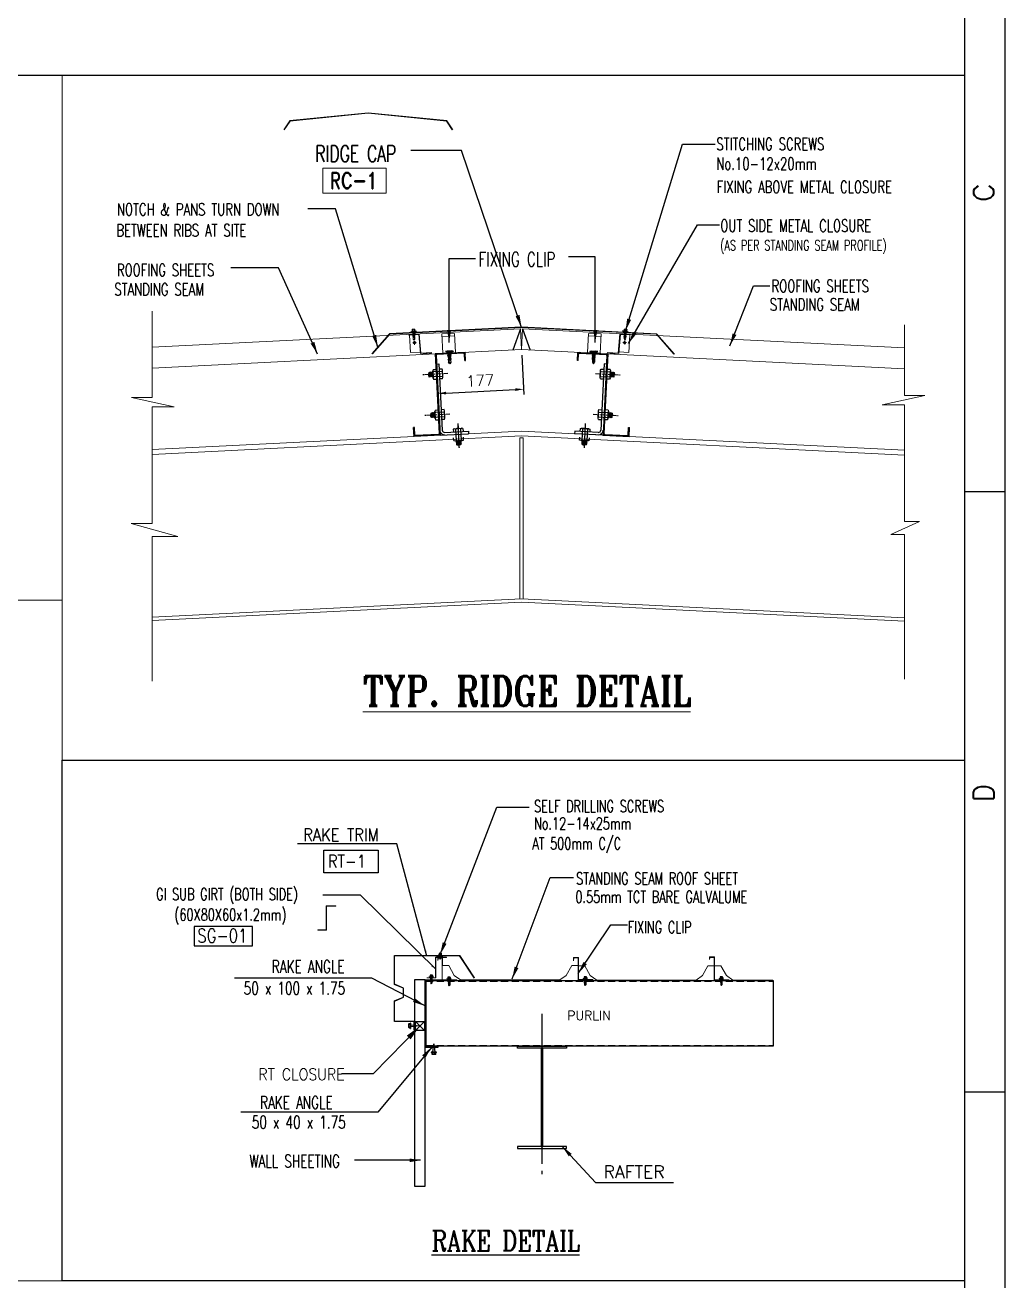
# Model space of a CAD drawing. Header units: millimetres. Extents: x 591978 to 1200763, y 19941 to 205918.
# Drawn here: x 948683 to 975790, y 81141 to 115890 of the extents above; entities that cross this region are included whole.
import ezdxf
from ezdxf.enums import TextEntityAlignment as Align

# ---------------------------------------------------------------- set-up
doc = ezdxf.new("R2010")
doc.units = ezdxf.units.MM
doc.header["$LTSCALE"] = 790
doc.header["$MEASUREMENT"] = 0
doc.header["$PDMODE"] = 3
for name, pattern in [('CENTER', [2, 1.25, -0.25, 0.25, -0.25]), ('HIDDEN', [0.375, 0.25, -0.125]), ('XKITLINE00', [0]), ('XKITLINE02', [4, 2, -2])]:
    doc.linetypes.add(name, pattern=pattern)
for name, color, linetype in [('CEN', 1, 'CENTER'), ('DIM', 2, 'Continuous'), ('FLASHING', 1, 'Continuous'), ('HID', 6, 'HIDDEN'), ('OBJ', 7, 'Continuous'), ('STEEL', 4, 'Continuous'), ('text', 6, 'Continuous'), ('TXT', 3, 'Continuous'), ('WALL', 7, 'Continuous')]:
    doc.layers.add(name, color=color, linetype=linetype)
for name, color, linetype, lineweight in [('FRAME', 7, 'Continuous', 9), ('HATCH-2', 9, 'Continuous', 18), ('HATECH', 140, 'Continuous', 9), ('Part', 2, 'Continuous', 0), ('SCREW', 8, 'Continuous', 9), ('SHEET', 190, 'Continuous', 13), ('SHEETS', 190, 'Continuous', 20), ('T', 42, 'Continuous', 15)]:
    doc.layers.add(name, color=color, linetype=linetype, lineweight=lineweight)
doc.styles.add('RC', font='ROMANC.SHX')
doc.styles.add('ROMAND', font='romand.shx', dxfattribs={"height": 2.5})
doc.styles.add('ROMANS', font='romans.shx')
doc.styles.add('ROMANT', font='romant.shx', dxfattribs={"width": 0.75})
doc.styles.add('T02', font='SIMPLEX.SHX', dxfattribs={"width": 0.8})
doc.dimstyles.new('DIM-200', dxfattribs={"dimscale": 200, "dimtxt": 2, "dimasz": 1.5, "dimexe": 0.5, "dimexo": 0.5, "dimgap": 0.5, "dimtad": 1, "dimdec": 0, "dimzin": 0, "dimdsep": 46, "dimtxsty": 'T02', "dimcen": 1, "dimclrd": 3, "dimclre": 3, "dimclrt": 2, "dimadec": 0, "dimazin": 0, "dimtfac": 1, "dimtdec": 0, "dimtmove": 2, "dimatfit": 3, "dimfxl": 1, "dimtolj": 1, "dimtzin": 0, "dimlwd": -1, "dimlwe": -1, "dimarcsym": 0})
doc.dimstyles.new('HAR 100', dxfattribs={"dimscale": 100, "dimtxt": 2, "dimasz": 1.5, "dimexe": 1, "dimexo": 1, "dimgap": 1, "dimtad": 1, "dimdec": 0, "dimzin": 0, "dimdsep": 46, "dimtxsty": 'ROMANS', "dimcen": 1, "dimclrd": 79, "dimclre": 79, "dimclrt": 2, "dimadec": 0, "dimazin": 0, "dimtfac": 1, "dimtdec": 0, "dimtix": 1, "dimtmove": 2, "dimatfit": 3, "dimfxl": 1, "dimtolj": 1, "dimtzin": 0, "dimarcsym": 0})
doc.dimstyles.new('HAR 175', dxfattribs={"dimscale": 150, "dimtxt": 2, "dimasz": 1.5, "dimexe": 1, "dimexo": 1, "dimgap": 1, "dimtad": 1, "dimdec": 0, "dimzin": 0, "dimdsep": 46, "dimtxsty": 'ROMANS', "dimcen": 1, "dimclrd": 3, "dimclre": 3, "dimclrt": 2, "dimadec": 0, "dimazin": 0, "dimtfac": 1, "dimtdec": 0, "dimtix": 1, "dimtmove": 2, "dimatfit": 3, "dimfxl": 1, "dimtolj": 1, "dimtzin": 0, "dimarcsym": 0})
doc.dimstyles.new('HAR 300', dxfattribs={"dimscale": 300, "dimtxt": 2, "dimasz": 1.5, "dimexe": 1, "dimexo": 1, "dimgap": 1, "dimtad": 1, "dimdec": 0, "dimzin": 0, "dimdsep": 46, "dimtxsty": 'ROMANS', "dimcen": 1, "dimclrd": 79, "dimclre": 79, "dimclrt": 2, "dimadec": 0, "dimazin": 0, "dimtfac": 1, "dimtdec": 0, "dimtix": 1, "dimtmove": 2, "dimatfit": 3, "dimfxl": 1, "dimtolj": 1, "dimtzin": 0, "dimarcsym": 0})
doc.dimstyles.new('KIRBY', dxfattribs={"dimscale": 130, "dimtxt": 2.5, "dimasz": 2.5, "dimexe": 1, "dimexo": 2, "dimgap": 1, "dimtad": 1, "dimdec": 0, "dimzin": 0, "dimdsep": 46, "dimtxsty": 'ROMANS', "dimblk": 'OBLIQUE', "dimcen": 2, "dimclrd": 8, "dimclre": 8, "dimclrt": 4, "dimadec": 0, "dimazin": 0, "dimtfac": 1, "dimtdec": 0, "dimtofl": 0, "dimtmove": 0, "dimatfit": 3, "dimfxl": 1, "dimtolj": 1, "dimtzin": 0, "dimlwd": -1, "dimarcsym": 0})
doc.dimstyles.new('PLAN -200', dxfattribs={"dimscale": 230, "dimtxt": 2, "dimasz": 1.5, "dimexe": 1, "dimexo": 1.5, "dimgap": 1, "dimtad": 1, "dimdec": 0, "dimzin": 0, "dimdsep": 46, "dimtxsty": 'ROMANS', "dimcen": 0.09, "dimclrd": 96, "dimclre": 28, "dimclrt": 52, "dimadec": 0, "dimazin": 0, "dimtfac": 0.09, "dimtdec": 0, "dimtix": 1, "dimtmove": 2, "dimatfit": 3, "dimfxl": 1, "dimtolj": 1, "dimtzin": 0, "dimarcsym": 0})

# ---------------------------------------------------------------- blocks, each defined once
blk = doc.blocks.new('SSQQ')
for p, q in [((1489789.41, -272714.6), (1489794.41, -272714.6)), ((1489789.41, -272788.85), (1489794.41, -272788.85))]:
    blk.add_line(p, q)
for points in [[(1489794.41, -273085.85), (1488953.41, -273085.85), (1488953.41, -272491.85), (1489794.41, -272491.85)], [(1489789.41, -273080.85), (1488958.41, -273080.85), (1488958.41, -272496.85), (1489789.41, -272496.85)]]:
    blk.add_lwpolyline(points, close=True)
at = {"style": 'ROMANS'}
for s, p in [('C', (1489793.03, -272678.75)), ('D', (1489793.03, -272753))]:
    blk.add_text(s, height=2.5, rotation=90, dxfattribs=at).set_placement(p)
blk = doc.blocks.new('_Oblique')
at = {"layer": 'OBJ', "color": 0, "lineweight": -2}
blk.add_line((-0.5, -0.5), (0.5, 0.5), dxfattribs=at)
blk = doc.blocks.new('SRW-20')
for p, q in [((-5.1, 1.7), (-2.7, 2)), ((-5.1, 1.7), (-5.1, 1.4)), ((-5.1, 1.4), (5.1, 1.4)), ((-3.4, 1.4), (-3.4, 0)), ((-3.4, 0), (3.4, 0)), ((-2.7, 4.7), (-2.7, 2)), ((-2.7, 2), (2.7, 2)), ((-2, 5.4), (2, 5.4)), ((-1.4, 4.7), (-1.4, 2)), ((1.4, 4.7), (1.4, 2)), ((2.7, 4.7), (2.7, 2)), ((5.1, 1.7), (2.7, 2)), ((3.4, 1.4), (3.4, 0)), ((5.1, 1.7), (5.1, 1.4)), ((-1.9, -0.4), (-1.4, 0)), ((-1.9, -1.9), (-1.4, -1.4)), ((-1.9, -3.3), (-1.4, -2.9)), ((-1.9, -4.7), (-1.4, -4.3)), ((-1.9, -6.1), (-1.4, -5.7)), ((-1.9, -7.5), (-1.4, -7.1)), ((-1.9, -8.9), (-1.4, -8.5)), ((-1.8, -0.6), (-1.4, -0.7)), ((-1.8, -2), (-1.4, -2.1)), ((-1.8, -3.4), (-1.4, -3.5)), ((-1.8, -4.9), (-1.4, -5)), ((-1.8, -6.3), (-1.4, -6.4)), ((-1.8, -7.7), (-1.4, -7.8)), ((-1.8, -9.1), (-1.4, -9.2)), ((-1.4, 0), (-1.4, 0)), ((-1.4, -0.7), (-1.4, -1.4)), ((-1.4, -2.1), (-1.4, -2.8)), ((-1.4, -3.5), (-1.4, -4.3)), ((-1.4, -5), (-1.4, -5.7)), ((-1.4, -6.4), (-1.4, -7.1)), ((-1.4, -7.8), (-1.4, -8.5)), ((-1.4, -9.2), (-1.4, -9.9)), ((-1.4, -9.9), (1.4, -9.9)), ((-1.4, -9.9), (-1.4, -12.6)), ((-1.4, -12.6), (0, -14.6)), ((-1.3, -0.7), (0.9, 0)), ((-1.3, -1.4), (1.3, -0.6)), ((-1.3, -2.1), (1.3, -1.3)), ((-1.3, -2.8), (1.3, -2)), ((-1.3, -3.5), (1.3, -2.7)), ((-1.3, -4.2), (1.3, -3.4)), ((-1.3, -5), (1.3, -4.1)), ((-1.3, -5.7), (1.3, -4.8)), ((-1.3, -6.4), (1.3, -5.5)), ((-1.3, -7.1), (1.3, -6.3)), ((-1.3, -7.8), (1.3, -7)), ((-1.3, -8.5), (1.3, -7.7)), ((-1.3, -9.2), (1.3, -8.4)), ((-1.1, -9.9), (1.3, -9.1)), ((0, -14.6), (1, -9.9)), ((0, -14.6), (1.4, -12.6)), ((1.1, -9.9), (1.3, -9.8)), ((1.4, 0), (1.4, -0.6)), ((1.8, -0.7), (1.4, -0.6)), ((1.4, -1.3), (1.9, -0.9)), ((1.4, -1.3), (1.4, -2)), ((1.8, -2.1), (1.4, -2)), ((1.4, -2.7), (1.9, -2.3)), ((1.4, -2.7), (1.4, -3.4)), ((1.8, -3.5), (1.4, -3.4)), ((1.4, -4.1), (1.9, -3.7)), ((1.4, -4.1), (1.4, -4.8)), ((1.8, -4.9), (1.4, -4.8)), ((1.4, -5.5), (1.9, -5.1)), ((1.4, -5.5), (1.4, -6.3)), ((1.8, -6.3), (1.4, -6.3)), ((1.4, -6.9), (1.9, -6.5)), ((1.4, -7), (1.4, -7.7)), ((1.8, -7.8), (1.4, -7.7)), ((1.4, -8.4), (1.9, -7.9)), ((1.4, -8.4), (1.4, -9.1)), ((1.8, -9.2), (1.4, -9.1)), ((1.4, -9.8), (1.9, -9.4)), ((1.4, -9.8), (1.4, -9.9)), ((1.4, -9.9), (1.4, -12.6))]:
    blk.add_line(p, q)
for centre, radius, start, end in [((-2, 4.7), 0.676, 360, 180), ((0, 3.7), 1.69, 36.8699, 143.1301), ((-1.3, -0.1), 0.101, 107.2492, 129.8295), ((2, 4.7), 0.676, 360, 180), ((-1.8, -0.5), 0.101, 129.8295, 257.9728), ((-1.8, -1.9), 0.101, 129.8295, 257.9728), ((-1.8, -3.3), 0.101, 129.8295, 257.9728), ((-1.8, -4.8), 0.101, 129.8295, 257.9728), ((-1.8, -6.2), 0.101, 129.8295, 257.9728), ((-1.8, -7.6), 0.101, 129.8295, 257.9728), ((-1.8, -9), 0.101, 129.8295, 257.9728), ((-1.4, -0.6), 0.101, 257.9728, 287.2492), ((-1.3, -1.5), 0.101, 107.2492, 129.8295), ((-1.4, -2), 0.101, 257.9728, 287.2492), ((-1.3, -2.9), 0.101, 107.2492, 129.8295), ((-1.4, -3.4), 0.101, 257.9728, 287.2492), ((-1.3, -4.3), 0.101, 107.2492, 129.8295), ((-1.4, -4.9), 0.101, 257.9728, 287.2492), ((-1.3, -5.8), 0.101, 107.2492, 129.8295), ((-1.4, -6.3), 0.101, 257.9728, 287.2492), ((-1.3, -7.2), 0.101, 107.2492, 129.8295), ((-1.4, -7.7), 0.101, 257.9728, 287.2492), ((-1.3, -8.6), 0.101, 107.2492, 129.8295), ((-1.4, -9.1), 0.101, 257.9728, 287.2492), ((1.4, -0.7), 0.101, 77.9728, 107.2492), ((1.3, -1.2), 0.101, 287.2492, 309.8295), ((1.3, -1.2), 0.101, 287.2492, 309.8295), ((1.4, -2.1), 0.101, 77.9728, 107.2492), ((1.3, -2.6), 0.101, 287.2492, 309.8295), ((1.3, -2.6), 0.101, 287.2492, 309.8295), ((1.4, -3.5), 0.101, 77.9728, 107.2492), ((1.4, -3.5), 0.101, 77.9728, 107.2492), ((1.3, -4), 0.101, 287.2492, 309.8295), ((1.4, -4.9), 0.101, 77.9728, 107.2492), ((1.3, -5.4), 0.101, 287.2492, 309.8295), ((1.4, -6.4), 0.101, 77.9728, 107.2492), ((1.3, -6.9), 0.101, 287.2492, 309.8295), ((1.4, -7.8), 0.101, 77.9728, 107.2492), ((1.3, -8.3), 0.101, 287.2492, 309.8295), ((1.4, -9.2), 0.101, 77.9728, 107.2492), ((1.3, -9.7), 0.101, 287.2492, 309.8295), ((1.8, -0.8), 0.101, 309.8295, 77.9728), ((1.8, -2.2), 0.101, 309.8295, 77.9728), ((1.8, -3.6), 0.101, 309.8295, 77.9728), ((1.8, -5), 0.101, 309.8295, 77.9728), ((1.8, -6.4), 0.101, 309.8295, 77.9728), ((1.8, -7.9), 0.101, 309.8295, 77.9728), ((1.8, -9.3), 0.101, 309.8295, 77.9728)]:
    blk.add_arc(centre, radius, start, end)
blk = doc.blocks.new('A$C2EBC2F9C')
blk.add_line((0, -4), (0, 0))
at = {"color": 1}
for p, q in [((-70, -20), (-72, -20)), ((62, -178), (64, -178))]:
    blk.add_line(p, q, dxfattribs=at)
for points in [[(-72, -20), (-72, 0), (2, 0), (2, -196, 0.414214), (4, -198), (60, -198, 0.414214), (62, -196), (62, -178)], [(-70, -20), (-70, -4, -0.414214), (-68, -2), (-2, -2, -0.414214), (0, -4), (0, -200), (64, -200), (64, -178)]]:
    blk.add_lwpolyline(points, format="xyb", dxfattribs=at)
for centre, start, end in [((-68, -4), 90, 180), ((-2, -4), 0, 90), ((4, -196), 180, 270), ((60, -196), 270, 0)]:
    blk.add_arc(centre, 4, start, end, dxfattribs=at)
blk = doc.blocks.new('A$C08640663')
at = {"color": 7, "linetype": 'Continuous'}
for p, q in [((-12, 7), (-12, 0)), ((9, 8), (-9, 8)), ((-6, 7), (-6, -15.2)), ((6, 7), (6, -15.2)), ((12, 7), (12, 0)), ((-12, -15.2), (-12, -8.2)), ((9, -16.2), (-9, -16.2)), ((-5, -17), (-6, -17.7)), ((-6, -17.7), (-5, -19.1)), ((5, -21.7), (-6, -17.7)), ((-5, -19.1), (-6, -19.8)), ((-6, -19.8), (-5, -21.2)), ((5, -23.9), (-6, -19.8)), ((-5, -21.2), (-6, -21.9)), ((-6, -21.9), (-5, -23.4)), ((5, -26), (-6, -21.9)), ((-5, -23.4), (-6, -24)), ((-1.7, -25.7), (-6, -24)), ((-6, -24), (-5, -25.5)), ((-5.5, -16.2), (-5, -17)), ((6, -21), (-5, -17)), ((6, -23.2), (-5, -19.1)), ((6, -25.3), (-5, -21.2)), ((1.7, -25.8), (-5, -23.4)), ((-5, -25.5), (0, -27)), ((5, -26), (-5, -25.5)), ((5, -19.6), (-4.2, -16.2)), ((6, -18.9), (-1.3, -16.2)), ((5, -26), (0, -27)), ((5, -17.5), (1.5, -16.2)), ((6, -16.8), (4.4, -16.2)), ((6, -16.8), (5, -17.5)), ((5, -17.5), (6, -18.9)), ((6, -18.9), (5, -19.6)), ((5, -19.6), (6, -21)), ((6, -21), (5, -21.7)), ((5, -21.7), (6, -23.2)), ((6, -23.2), (5, -23.9)), ((5, -23.9), (6, -25.3)), ((6, -25.3), (5, -26)), ((6, -16.2), (6, -16.8)), ((12, -15.2), (12, -8.2))]:
    blk.add_line(p, q, dxfattribs=at)
for centre, radius, start, end in [((-9, 3), 5, 53.1301, 126.8699), ((0, -10.5), 18.5, 71.0754, 108.9246), ((9, 3), 5, 53.1301, 126.8699), ((-9, -11.2), 5, 233.1301, 306.8699), ((0, 2.3), 18.5, 251.0754, 288.9246), ((9, -11.2), 5, 233.1301, 306.8699)]:
    blk.add_arc(centre, radius, start, end, dxfattribs=at)
at = {"layer": 'CEN', "color": 40, "linetype": 'CENTER', "ltscale": 0.01}
blk.add_line((0, 20.4), (0, -41.5), dxfattribs=at)
blk = doc.blocks.new('A$C186409B1')
at = {"color": 7, "linetype": 'Continuous'}
for p, q in [((-8, -9), (-8, 9)), ((-7, 12), (0, 12)), ((-7, 6), (21, 6)), ((21, 12), (14, 12)), ((22, -9), (22, 9)), ((22, 5.5), (22.8, 5)), ((25.4, -5), (22, 4.2)), ((24.7, -6), (22, 1.3)), ((22.8, 5), (23.5, 6)), ((26.8, -6), (22.8, 5)), ((23.5, 6), (24.9, 5)), ((27.5, -5), (23.5, 6)), ((24.9, 5), (25.6, 6)), ((29, -6), (24.9, 5)), ((25.6, 6), (27, 5)), ((29.7, -5), (25.6, 6)), ((27, 5), (27.7, 6)), ((31.1, -6), (27, 5)), ((27.7, 6), (29.2, 5)), ((31.8, -5), (27.7, 6)), ((29.2, 5), (29.9, 6)), ((31.6, -1.7), (29.2, 5)), ((31.5, 1.7), (29.9, 6)), ((29.9, 6), (31.3, 5)), ((31.3, 5), (32.8, 0)), ((31.8, -5), (31.3, 5)), ((31.8, -5), (32.8, 0)), ((-7, -6), (21, -6)), ((-7, -12), (0, -12)), ((21, -12), (14, -12)), ((23.3, -5), (22, -1.5)), ((22.6, -6), (22, -4.4)), ((22, -6), (22.6, -6)), ((22.6, -6), (23.3, -5)), ((23.3, -5), (24.7, -6)), ((24.7, -6), (25.4, -5)), ((25.4, -5), (26.8, -6)), ((26.8, -6), (27.5, -5)), ((27.5, -5), (29, -6)), ((29, -6), (29.7, -5)), ((29.7, -5), (31.1, -6)), ((31.1, -6), (31.8, -5))]:
    blk.add_line(p, q, dxfattribs=at)
for centre, radius, start, end in [((-3, 9), 5, 143.1301, 216.8699), ((10.5, 0), 18.5, 161.0754, 198.9246), ((17, 9), 5, 323.1301, 36.8699), ((3.5, 0), 18.5, 341.0754, 18.9246), ((-3, -9), 5, 143.1301, 216.8699), ((17, -9), 5, 323.1301, 36.8699)]:
    blk.add_arc(centre, radius, start, end, dxfattribs=at)
at = {"layer": 'CEN', "color": 40, "linetype": 'CENTER', "ltscale": 0.01}
blk.add_line((-20.4, 0), (39.5, 0), dxfattribs=at)
blk = doc.blocks.new('WF')
for p, q in [((1988435, -658584), (1988434, -658588)), ((1988434, -658588), (1988561, -658602)), ((1988435, -658584), (1988465, -658583)), ((1988456, -658591), (1988454, -658608)), ((1988454, -658608), (1988538, -658617)), ((1988465, -658583), (1988532, -658591)), ((1988466, -658668), (1988473, -658663)), ((1988466, -658670), (1988472, -658672)), ((1988468, -658650), (1988475, -658646)), ((1988468, -658653), (1988474, -658654)), ((1988470, -658633), (1988477, -658628)), ((1988470, -658635), (1988476, -658637)), ((1988472, -658672), (1988471, -658681)), ((1988471, -658681), (1988505, -658674)), ((1988472, -658615), (1988479, -658611)), ((1988472, -658617), (1988478, -658619)), ((1988472, -658672), (1988506, -658665)), ((1988474, -658654), (1988473, -658663)), ((1988473, -658663), (1988507, -658657)), ((1988474, -658654), (1988508, -658648)), ((1988476, -658637), (1988475, -658646)), ((1988475, -658646), (1988509, -658639)), ((1988476, -658637), (1988510, -658630)), ((1988478, -658619), (1988477, -658628)), ((1988477, -658628), (1988511, -658621)), ((1988478, -658619), (1988507, -658614)), ((1988479, -658610), (1988479, -658610)), ((1988505, -658683), (1988512, -658678)), ((1988507, -658665), (1988506, -658674)), ((1988511, -658676), (1988506, -658674)), ((1988507, -658665), (1988514, -658661)), ((1988509, -658648), (1988508, -658657)), ((1988513, -658658), (1988508, -658657)), ((1988509, -658648), (1988516, -658643)), ((1988511, -658630), (1988510, -658639)), ((1988515, -658641), (1988510, -658639)), ((1988511, -658630), (1988518, -658626)), ((1988512, -658614), (1988512, -658621)), ((1988517, -658623), (1988512, -658621)), ((1988561, -658598), (1988532, -658591)), ((1988540, -658600), (1988538, -658617)), ((1988561, -658598), (1988561, -658602)), ((1988460, -658721), (1988467, -658716)), ((1988460, -658723), (1988466, -658725)), ((1988465, -658733), (1988461, -658766)), ((1988461, -658766), (1988475, -658794)), ((1988462, -658703), (1988469, -658699)), ((1988462, -658705), (1988468, -658707)), ((1988464, -658685), (1988471, -658681)), ((1988464, -658688), (1988470, -658690)), ((1988466, -658725), (1988465, -658733)), ((1988465, -658733), (1988499, -658737)), ((1988466, -658725), (1988501, -658718)), ((1988468, -658707), (1988467, -658716)), ((1988467, -658716), (1988501, -658709)), ((1988468, -658707), (1988503, -658701)), ((1988468, -658733), (1988500, -658727)), ((1988470, -658690), (1988469, -658698)), ((1988469, -658698), (1988503, -658692)), ((1988470, -658690), (1988505, -658683)), ((1988475, -658794), (1988494, -658736)), ((1988475, -658794), (1988495, -658770)), ((1988499, -658737), (1988495, -658770)), ((1988496, -658736), (1988499, -658736)), ((1988499, -658736), (1988506, -658731)), ((1988499, -658736), (1988499, -658737)), ((1988501, -658718), (1988500, -658727)), ((1988506, -658729), (1988500, -658727)), ((1988501, -658718), (1988508, -658714)), ((1988503, -658701), (1988502, -658709)), ((1988508, -658711), (1988502, -658709)), ((1988503, -658700), (1988510, -658696)), ((1988505, -658683), (1988504, -658692)), ((1988510, -658694), (1988504, -658692))]:
    blk.add_line(p, q)
for centre, start, end in [((1988467, -658669), 123.4636, 251.6069), ((1988469, -658651), 123.4636, 251.6069), ((1988471, -658634), 123.4636, 251.6069), ((1988473, -658616), 123.4636, 251.6069), ((1988472, -658671), 251.6069, 280.8833), ((1988473, -658664), 100.8833, 123.4636), ((1988474, -658653), 251.6069, 280.8833), ((1988475, -658647), 100.8833, 123.4636), ((1988476, -658636), 251.6069, 280.8833), ((1988477, -658629), 100.8833, 123.4636), ((1988478, -658618), 251.6069, 280.8833), ((1988479, -658612), 100.8833, 123.4636), ((1988506, -658675), 71.6069, 100.8833), ((1988506, -658664), 280.8833, 303.4636), ((1988508, -658658), 71.6069, 100.8833), ((1988508, -658658), 71.6069, 100.8833), ((1988508, -658647), 280.8833, 303.4636), ((1988508, -658647), 280.8833, 303.4636), ((1988510, -658640), 71.6069, 100.8833), ((1988510, -658629), 280.8833, 303.4636), ((1988510, -658629), 280.8833, 303.4636), ((1988512, -658623), 71.6069, 100.8833), ((1988511, -658677), 303.4636, 71.6069), ((1988513, -658660), 303.4636, 71.6069), ((1988515, -658642), 303.4636, 71.6069), ((1988517, -658624), 303.4636, 71.6069), ((1988461, -658722), 123.4636, 251.6069), ((1988463, -658704), 123.4636, 251.6069), ((1988465, -658687), 123.4636, 251.6069), ((1988466, -658724), 251.6069, 280.8833), ((1988468, -658717), 100.8833, 123.4636), ((1988468, -658706), 251.6069, 280.8833), ((1988469, -658700), 100.8833, 123.4636), ((1988470, -658688), 251.6069, 280.8833), ((1988471, -658682), 100.8833, 123.4636), ((1988498, -658735), 280.8833, 303.4636), ((1988500, -658728), 71.6069, 100.8833), ((1988502, -658711), 71.6069, 100.8833), ((1988500, -658717), 280.8833, 303.4636), ((1988504, -658693), 71.6069, 100.8833), ((1988502, -658699), 280.8833, 303.4636), ((1988504, -658682), 280.8833, 303.4636), ((1988505, -658730), 303.4636, 71.6069), ((1988507, -658712), 303.4636, 71.6069), ((1988509, -658695), 303.4636, 71.6069)]:
    blk.add_arc(centre, 1.27, start, end)
blk = doc.blocks.new('CCL')
at = {"layer": 'FRAME', "color": 1}
for p, q in [((1612511, -700804), (1612515.3, -700846.9)), ((1612515.3, -700846.9), (1612540, -700844.4)), ((1612519.9, -700822.2), (1612529.3, -700822.2)), ((1612524.4, -700818.3), (1612524.4, -700827.2))]:
    blk.add_line(p, q, dxfattribs=at)
blk.add_lwpolyline([(1612567.5, -700845.7), (1612567.4, -700844.7), (1612541.3, -700847.3), (1612535.1, -700800.6), (1612509.9, -700803.1), (1612510, -700804.1), (1612534.2, -700801.7), (1612540.4, -700848.4)], close=True, dxfattribs=at)
blk.add_circle((1612524.4, -700822.2), 2.99, dxfattribs=at)
blk = doc.blocks.new('*D129')
at = {"layer": 'DEFPOINTS', "color": 0, "transparency": 16777216}
for p in [(960051, 106793), (962417, 106911), (962472, 105815)]:
    blk.add_point(p, dxfattribs=at)
at = {"layer": 'DIM', "color": 3, "lineweight": -2, "transparency": 16777216}
for p, q in [((962425, 106761), (962480, 105665)), ((960058, 106643), (960113, 105547)), ((960330, 105708), (962248, 105804))]:
    blk.add_line(p, q, dxfattribs=at)
at = {"layer": 'DIM', "color": 3, "transparency": 16777216}
for points in [[(960329, 105746), (960332, 105671), (960106, 105697)], [(962246, 105841), (962249, 105767), (962472, 105815)]]:
    blk.add_solid(points, dxfattribs=at)
at = {"layer": 'DIM', "color": 2, "transparency": 16777216, "insert": (961274, 106056), "char_height": 300, "attachment_point": 5, "rotation": 2.8624, "style": 'ROMANS', "bg_fill": 3, "box_fill_scale": 1.25, "bg_fill_color": 256, "bg_fill_true_color": 13158600, "bg_fill_transparency": 0}
blk.add_mtext('\\A1;177', dxfattribs=at)

msp = doc.modelspace()

# ---------------------------------------------------------------- hatches: boundary and pattern name
at = {"layer": 'FRAME'}
h = msp.add_hatch(dxfattribs=at)
h.set_pattern_fill('ANSI31', color=1, scale=0.9451)
h.set_pattern_definition([(45, (-638746.37524, 643130.05011), (-0.083535807449, 0.083535807449), [])])
h.paths.add_polyline_path([(960230.1, 90111.7), (960230.1, 90131.5), (960071.7, 90131.5), (960071.7, 90111.7)])

# ---------------------------------------------------------------- linework, layer by layer
at = {"color": 2}
for p, q in [((960065, 106511.7), (960132.4, 106515)), ((960065, 106511.7), (960163.3, 104545.2)), ((960132.4, 106515), (960224, 104683.4)), ((964702.6, 106515), (964611, 104683.4)), ((964770, 106511.7), (964671.7, 104545.2)), ((964770, 106511.7), (964702.6, 106515)), ((960294.8, 104619.3), (960946.5, 104651.9)), ((960946.5, 104651.9), (960949.9, 104584.5)), ((963888.4, 104651.9), (963885.1, 104584.5)), ((964540.2, 104619.3), (963888.4, 104651.9)), ((960163.3, 104545.2), (960949.9, 104584.5)), ((964671.7, 104545.2), (963885.1, 104584.5))]:
    msp.add_line(p, q, dxfattribs=at)
at = {"color": 4, "linetype": 'Continuous'}
for p, q in [((959487.3, 88071.7), (959732.8, 88322.4)), ((959732.8, 88071.7), (959487.3, 88322.4))]:
    msp.add_line(p, q, dxfattribs=at)
at = {"const_width": 11.3}
for points in [[(959806.3, 106795.7), (959656.6, 106786.4)], [(964862.8, 106802.9), (965012.6, 106793.6)]]:
    msp.add_lwpolyline(points, dxfattribs=at)
at = {"color": 8}
msp.add_lwpolyline([(949703.5, 95547), (974672, 95547), (974672, 81140.7), (949703.5, 81140.7)], close=True, dxfattribs=at)
msp.add_lwpolyline([(956947, 93063.4), (958449.9, 93063.4), (958449.9, 92436), (956947, 92436)], close=True)
at = {"color": 5}
msp.add_lwpolyline([(959748, 89469.5), (959457.2, 89469.5), (959457.2, 83761), (959748, 83761)], close=True, dxfattribs=at)
at = {"color": 2}
msp.add_lwpolyline([(960384, 89454.6), (959766.1, 89454.6), (959766.1, 88342.4), (959748, 88342.4), (959748, 89472.8), (960384, 89472.8), (960384, 89454.6)], dxfattribs=at)
at = {"color": 4}
msp.add_lwpolyline([(959775.2, 87637.3), (959775.2, 89454.6), (969381.4, 89454.6), (969381.4, 87637.3)], close=True, dxfattribs=at)
at = {"color": 4, "linetype": 'Continuous'}
msp.add_lwpolyline([(959487.3, 88322.4), (959732.8, 88322.4), (959732.8, 88071.7), (959487.3, 88071.7)], close=True, dxfattribs=at)
msp.add_lwpolyline([(959750.2, 88066.6), (959750.2, 87612.3), (960113.7, 87612.3), (960113.7, 87628.2), (959766.1, 87628.2), (959766.1, 88066.6), (959750.2, 88066.6)])
at = {"color": 3}
for points in [[(962301.3, 87637.3), (963664.3, 87637.3), (963664.3, 87582.8), (962301.3, 87582.8)], [(963005.5, 87582.8), (962960.1, 87582.8), (962960.1, 84856.8), (963005.5, 84856.8)], [(962301.3, 84802.3), (963664.3, 84802.3), (963664.3, 84856.8), (962301.3, 84856.8)]]:
    msp.add_lwpolyline(points, close=True, dxfattribs=at)
at = {"color": 2}
for centre, radius, start, end in [((960291.4, 104686.8), 135, 182.86241, 272.86241), ((960291.4, 104686.8), 67.5, 182.86241, 272.86241), ((964543.6, 104686.8), 135, 267.13759, 357.13759), ((964543.6, 104686.8), 67.5, 267.13759, 357.13759)]:
    msp.add_arc(centre, radius, start, end, dxfattribs=at)
at = {"layer": 'CEN', "color": 40, "linetype": 'CENTER', "ltscale": 0.01}
for p, q in [((960654.1, 104867.3), (960687.8, 104193.6)), ((964180.8, 104867.3), (964147.1, 104193.6))]:
    msp.add_line(p, q, dxfattribs=at)
at = {"layer": 'CEN'}
msp.add_line((962982.8, 88527.2), (962982.8, 84091.3), dxfattribs=at)
at = {"layer": 'FLASHING', "color": 20, "true_color": 0xed3312}
for points in [[(960516, 112992.9), (960353.3, 113237.2), (958178.1, 113454.7), (956002.9, 113237.2), (955840.2, 112992.9)], [(960511.4, 112989.9), (960350.2, 113232), (958178.1, 113449.2), (956006, 113232), (955844.8, 112989.9)]]:
    msp.add_lwpolyline(points, dxfattribs=at)
at = {"layer": 'FLASHING', "color": 1}
for points in [[(966646.3, 106788.2), (966160.7, 107340.6), (962417.5, 107532.3), (958765, 107346.5), (958279.5, 106794)], [(966642.1, 106784.5), (966158.1, 107335.1), (962417.5, 107526.7), (958767.7, 107341), (958283.7, 106790.3)]]:
    msp.add_lwpolyline(points, dxfattribs=at)
at = {"layer": 'FLASHING', "color": 10}
for points in [[(959461.4, 88149), (959461.4, 88090.2), (959443.9, 88090.2), (959443.9, 88317.5), (958898.6, 88317.5), (958898.6, 88887.9), (959149.8, 88993.7), (959149.8, 89240), (958898.6, 89345.8), (958898.6, 90146.8), (960698.2, 90146.8), (961108.9, 89522.9)], [(959457.2, 88149), (959457.2, 88094.5), (959448.1, 88094.5), (959448.1, 88321.7), (958902.8, 88321.7), (958902.8, 88885.1), (959154, 88990.9), (959154, 89242.8), (958902.8, 89348.6), (958902.8, 90142.6), (960695.9, 90142.6), (961105.4, 89520.6)]]:
    msp.add_lwpolyline(points, dxfattribs=at)
at = {"layer": 'FRAME', "color": 1}
for p, q in [((960216.5, 107276.1), (960568.9, 107289.5)), ((964618.5, 107276.1), (964266.1, 107289.5)), ((960593.4, 106833.7), (960240.8, 106816.1)), ((960593.7, 106828.1), (960241, 106810.5)), ((964241.5, 106833.7), (964594.2, 106816.1))]:
    msp.add_line(p, q, dxfattribs=at)
at = {"layer": 'FRAME', "color": 0}
for p, q in [((952194.1, 104146.7), (962417.5, 104657.9)), ((973010.6, 104128.2), (962417.5, 104657.9)), ((952194.1, 99415.3), (962417.5, 99926.5)), ((973010.6, 99396.8), (962417.5, 99926.5))]:
    msp.add_line(p, q, dxfattribs=at)
at = {"layer": 'FRAME', "color": 6}
for p, q in [((952194.1, 104011.5), (962417.5, 104522.7)), ((973010.6, 103993), (962417.5, 104522.7)), ((952194.1, 99505.4), (962417.5, 100016.6)), ((973010.6, 99486.9), (962417.5, 100016.6))]:
    msp.add_line(p, q, dxfattribs=at)
at = {"layer": 'FRAME', "color": 1}
for points in [[(960566.3, 107356.9), (960213.9, 107343.5), (960241, 106810.5), (960593.7, 106828.1)], [(964268.7, 107356.9), (964621.1, 107343.5), (964593.9, 106810.5), (964241.3, 106828.1)], [(960071.7, 90131.5), (960230.1, 90131.5), (960230.1, 90111.7), (960071.7, 90111.7)]]:
    msp.add_lwpolyline(points, close=True, dxfattribs=at)
at = {"layer": 'HATCH-2', "ltscale": 3}
msp.add_lwpolyline([(926858.4, 114500.4), (949703.5, 114500.4), (949703.5, 99976.4), (926858.4, 99976.4)], close=True, dxfattribs=at)
at = {"layer": 'HATECH'}
for points in [[(960625.6, 89464.6), (960217, 89464.6), (960217, 90070.9), (960111.6, 90070.9), (960111.6, 90035.2), (960105.1, 90035.2), (960105.1, 90077.3), (960223.4, 90077.3), (960223.4, 89471.1), (960625.6, 89471.1), (960625.6, 89464.6)], [(964394.2, 89472.7), (963985.6, 89472.7), (963985.6, 90078.9), (963865.5, 90078.9), (963865.5, 90043.2), (963859.1, 90043.2), (963859.1, 90085.3), (963992, 90085.3), (963992, 89479.1), (964394.2, 89479.1), (964394.2, 89472.7)], [(968158.9, 89468.3), (967750.3, 89468.3), (967750.3, 90097), (967630.2, 90097), (967630.2, 90061.3), (967623.8, 90061.3), (967623.8, 90103.5), (967756.7, 90103.5), (967756.7, 89474.8), (968158.9, 89474.8), (968158.9, 89468.3)]]:
    msp.add_lwpolyline(points, dxfattribs=at)
at = {"layer": 'HID'}
for p, q in [((959775.2, 89436.5), (969381.4, 89436.5)), ((959775.2, 87655.5), (969381.4, 87655.5))]:
    msp.add_line(p, q, dxfattribs=at)
at = {"layer": 'Part', "linetype": 'XKITLINE00', "lineweight": 0}
for p, q in [((962462.5, 104469.4), (962372.5, 104469.4)), ((962372.5, 104469.4), (962372.5, 100019.8)), ((962462.5, 104469.4), (962462.5, 100019.8))]:
    msp.add_line(p, q, dxfattribs=at)
at = {"layer": 'Part', "linetype": 'XKITLINE02', "lineweight": 0}
for p, q in [((962462.5, 104469.4), (962372.5, 104469.4)), ((962372.5, 104469.4), (962372.5, 100019.8)), ((962462.5, 104469.4), (962462.5, 100019.8))]:
    msp.add_line(p, q, dxfattribs=at)
at = {"layer": 'SHEET'}
for points in [[(960103, 90005.9), (960103, 90085.6), (960227.4, 90085.6), (960227.4, 89880.5, 0.4142136), (960242.9, 89865), (960403.8, 89865), (960554.6, 89594), (960730.7, 89470.1), (963479.5, 89470.1), (963655.6, 89594), (963806.4, 89865), (963967.3, 89865, 0.4142136), (963982.8, 89880.5), (963982.8, 90080.5), (963867.6, 90080.5), (963867.6, 90047.3)], [(963857.5, 90001.7), (963857.5, 90087.5), (963993, 90087.5), (963993, 89876.3, 0.4142136), (964008.5, 89860.8), (964169.4, 89860.8), (964320.2, 89589.8), (964496.3, 89465.9), (967245.1, 89465.9), (967421.2, 89589.8), (967572, 89860.8), (967732.9, 89860.8, 0.4142136), (967748.4, 89876.3), (967748.4, 90092.1), (967631.6, 90092.1), (967631.6, 90058.9)], [(967622.2, 90033.8), (967622.2, 90107.5), (967757.7, 90107.5), (967757.7, 89876.3, 0.4142136), (967773.2, 89860.8), (967934.1, 89860.8), (968084.9, 89589.8), (968261, 89465.9), (969374.5, 89465.9)]]:
    msp.add_lwpolyline(points, format="xyb", dxfattribs=at)
at = {"layer": 'SHEETS'}
for p, q in [((952194.1, 106974.3), (962388.8, 107484)), ((962417.5, 106910.9), (962388.8, 107484)), ((962417.5, 106910.9), (962446.1, 107484)), ((973010.6, 106955.8), (962446.1, 107484)), ((952194.1, 106399.8), (962417.5, 106910.9)), ((973010.6, 106381.3), (962417.5, 106910.9))]:
    msp.add_line(p, q, dxfattribs=at)
at = {"layer": 'SHEETS', "color": 5, "ltscale": 4.5, "extrusion": (2.72071e-14, -0.017452, 0.999848), "elevation": -1941.3}
msp.add_lwpolyline([(956921, 111219.3), (958667.7, 111219.3), (958667.7, 111916.5), (956921, 111916.5)], close=True, dxfattribs=at)
at = {"layer": 'STEEL', "color": 7}
msp.add_lwpolyline([(912492, 151692.7), (974672, 151692.7), (974672, 114500.4), (912492, 114500.4)], close=True, dxfattribs=at)
at = {"layer": 'T'}
for points in [[(952194.1, 97736.7), (952194.1, 101737.3), (952910.5, 101737.3), (951614.3, 102097.5), (952194.1, 102097.5), (952194.1, 105326.2), (952805, 105326.2), (951627, 105584.5), (952194.1, 105584.5), (952194.1, 107973.2)], [(973010.6, 97792.5), (973010.6, 101793.1), (972636.7, 101793.1), (973432.6, 102153.3), (973010.6, 102153.3), (973010.6, 105382), (972399.8, 105382), (973577.8, 105640.3), (973010.6, 105640.3), (973010.6, 107597.8)]]:
    msp.add_lwpolyline(points, dxfattribs=at)
at = {"layer": 'T', "ltscale": 3}
msp.add_lwpolyline([(926858.4, 99976.4), (949703.5, 99976.4), (949703.5, 81140.7), (926858.4, 81140.7)], close=True, dxfattribs=at)
at = {"layer": 'text'}
msp.add_lwpolyline([(954972.8, 90950.8), (953358.8, 90950.8), (953358.8, 90408.8), (954972.8, 90408.8)], close=True, dxfattribs=at)
at = {"layer": 'WALL', "color": 4}
for p, q in [((959349.5, 88128.6), (959349.5, 88271.7)), ((959358.6, 88271.7), (959349.5, 88271.7)), ((959349.5, 88128.6), (959349.5, 88271.7)), ((959358.6, 88271.7), (959349.5, 88271.7)), ((959358.6, 88128.6), (959358.6, 88271.7)), ((959358.6, 88128.6), (959358.6, 88271.7)), ((959294.6, 88157.9), (959294.6, 88242.4)), ((959294.6, 88157.9), (959294.6, 88242.4)), ((959349.5, 88253.4), (959305.5, 88253.4)), ((959349.5, 88253.4), (959305.5, 88253.4)), ((959349.5, 88226.8), (959305.5, 88226.8)), ((959349.5, 88226.8), (959305.5, 88226.8)), ((959305.5, 88173.5), (959349.5, 88173.5)), ((959305.5, 88173.5), (959349.5, 88173.5)), ((959305.5, 88146.9), (959349.5, 88146.9)), ((959305.5, 88146.9), (959349.5, 88146.9)), ((959349.5, 88128.6), (959358.6, 88128.6)), ((959349.5, 88128.6), (959358.6, 88128.6)), ((959358.6, 88229.9), (959587.4, 88200.2)), ((959358.6, 88229.9), (959587.4, 88200.2)), ((959587.4, 88200.2), (959358.6, 88170.4)), ((959587.4, 88200.2), (959358.6, 88170.4)), ((959962.5, 87471.3), (959992.2, 87700.1)), ((959962.5, 87471.3), (959992.2, 87700.1)), ((959992.2, 87700.1), (960021.9, 87471.3)), ((959992.2, 87700.1), (960021.9, 87471.3)), ((960063.8, 87471.3), (959920.6, 87471.3)), ((959920.6, 87471.3), (959920.6, 87462.1)), ((960063.8, 87471.3), (959920.6, 87471.3)), ((959920.6, 87471.3), (959920.6, 87462.1)), ((960063.8, 87462.1), (959920.6, 87462.1)), ((960063.8, 87462.1), (959920.6, 87462.1)), ((959938.9, 87462.1), (959938.9, 87418.2)), ((959938.9, 87462.1), (959938.9, 87418.2)), ((960034.5, 87407.2), (959949.9, 87407.2)), ((960034.5, 87407.2), (959949.9, 87407.2)), ((959965.6, 87462.1), (959965.6, 87418.2)), ((959965.6, 87462.1), (959965.6, 87418.2)), ((960018.8, 87418.2), (960018.8, 87462.1)), ((960018.8, 87418.2), (960018.8, 87462.1)), ((960045.5, 87418.2), (960045.5, 87462.1)), ((960045.5, 87418.2), (960045.5, 87462.1)), ((960063.8, 87462.1), (960063.8, 87471.3)), ((960063.8, 87462.1), (960063.8, 87471.3))]:
    msp.add_line(p, q, dxfattribs=at)
at = {"layer": 'WALL', "lineweight": 0}
for points in [[(957281.8, 91511.2), (957020.2, 91511.2), (957020.2, 90846.9), (956781, 90846.9), (956781, 90853.6), (957013.5, 90853.6), (957013.5, 91517.9), (957281.8, 91517.9)], [(960344.8, 90093.7), (960042, 90093.7), (960042, 89522.9), (959797.6, 89522.9), (959797.6, 89529.6), (960035.4, 89529.6), (960035.4, 90100.3), (960344.8, 90100.3)]]:
    msp.add_lwpolyline(points, close=True, dxfattribs=at)
at = {"layer": 'WALL', "color": 4}
for centre, start, end in [((959305.5, 88242.4), 90, 180), ((959305.5, 88242.4), 90, 180), ((959305.5, 88237.8), 180, 270), ((959305.5, 88237.8), 180, 270), ((959305.5, 88215.8), 90, 180), ((959305.5, 88215.8), 90, 180), ((959305.5, 88184.5), 180, 270), ((959305.5, 88184.5), 180, 270), ((959305.5, 88162.5), 90, 180), ((959305.5, 88162.5), 90, 180), ((959305.5, 88157.9), 180, 270), ((959305.5, 88157.9), 180, 270), ((959949.9, 87418.2), 180, 270), ((959949.9, 87418.2), 180, 270), ((959954.6, 87418.2), 270, 0), ((959954.6, 87418.2), 270, 0), ((959976.6, 87418.2), 180, 270), ((959976.6, 87418.2), 180, 270), ((960007.8, 87418.2), 270, 0), ((960007.8, 87418.2), 270, 0), ((960029.8, 87418.2), 180, 270), ((960029.8, 87418.2), 180, 270), ((960034.5, 87418.2), 270, 0), ((960034.5, 87418.2), 270, 0)]:
    msp.add_arc(centre, 11, start, end, dxfattribs=at)

# ---------------------------------------------------------------- block references
at = {"color": 0, "lineweight": 9, "xscale": 223.6875882731784, "yscale": 223.6875882731784, "zscale": 223.6875882731784}
msp.add_blockref('SSQQ', (-332272729, 61105855.1), dxfattribs=at)
for name, p, xscale, yscale, zscale, rotation in [('A$C2EBC2F9C', (960050.9, 106792.6), -11.25118779412193, 11.25118779412193, 11.25118779412193, 2.862405225341726), ('A$C2EBC2F9C', (964784, 106792.6), 11.25118779412193, 11.25118779412193, 11.25118779412193, 357.1375947746582), ('A$C08640663', (960146.5, 106234.1), 11.25118779412194, 11.25118779412194, 11.25118779412194, 272.8624052253417), ('A$C08640663', (964688.5, 106234.1), -11.25118779412193, 11.25118779412193, 11.25118779412193, 87.13759477465835), ('A$C08640663', (960202.6, 105110.4), 11.25118779412194, 11.25118779412194, 11.25118779412194, 272.8624052253417), ('A$C08640663', (964632.3, 105110.4), -11.25118779412193, 11.25118779412193, 11.25118779412193, 87.13759477465835), ('A$C186409B1', (960665.6, 104637.9), 11.25118779412194, 11.25118779412194, 11.25118779412194, 272.8624052253417), ('A$C186409B1', (964169.4, 104637.9), -11.25118779412193, 11.25118779412193, 11.25118779412193, 87.13759477465835)]:
    msp.add_blockref(name, p, dxfattribs=dict(xscale=xscale, yscale=yscale, zscale=zscale, rotation=rotation))
at = {"lineweight": 0, "xscale": 8.488541971890008, "yscale": 8.488541971890008, "zscale": 8.488541971890008}
msp.add_blockref('SRW-20', (960166.4, 90168), dxfattribs=at)
at = {"xscale": 12.18750799438656, "yscale": 12.18750799438656, "zscale": 12.18750799438656}
for p in [(959920.7, 89535.7), (960412.4, 89480.9), (964180.6, 89489.9), (967945.9, 89489.9)]:
    msp.add_blockref('SRW-20', p, dxfattribs=at)
at = {"layer": 'FRAME', "color": 1, "yscale": 11.25118779412193, "zscale": 11.25118779412193}
for p, xscale, rotation in [((-16813199.1, 8794388), 11.25118779412193, 357.4409200425136), ((18737928.4, 8794392.7), -11.25118779412193, 2.55907995748645)]:
    msp.add_blockref('CCL', p, dxfattribs=dict(at, xscale=xscale, rotation=rotation))
at = {"layer": 'SCREW', "ltscale": 0.9, "yscale": 15.21346852240499, "zscale": 15.21346852240499}
for p, xscale, rotation in [((959432.5, 107393.5), 15.21346852240499, 3.169705435052183), ((965290.8, 107395.9), -15.21346852240499, 355.2299624578433)]:
    msp.add_blockref('SRW-20', p, dxfattribs=dict(at, xscale=xscale, rotation=rotation))
at = {"layer": 'TXT', "color": 3}
for p, xscale, yscale, zscale, rotation in [((4390940.3, 960846.4), -1.687678169118296, 1.687678169118293, 1.687678169118293, 355.6539674878098), ((-2466105.4, 960846.4), 1.687678169118296, 1.687678169118296, 1.687678169118296, 4.346032512190197)]:
    msp.add_blockref('WF', p, dxfattribs=dict(at, xscale=xscale, yscale=yscale, zscale=zscale, rotation=rotation))

# ---------------------------------------------------------------- texts
at = {"color": 1, "lineweight": 15, "style": 'ROMANT', "width": 0.8}
msp.add_text('%%UTYP. RIDGE DETAIL', height=826.056, dxfattribs=at).set_placement((962562.5, 97465.4), align=Align.MIDDLE)
at = {"color": 4, "style": 'ROMANS', "width": 0.9}
msp.add_text('RT CLOSURE ', height=317.006, dxfattribs=at).set_placement((957718, 86698.5), align=Align.RIGHT)
at = {"layer": 'DIM', "color": 2, "style": 'ROMANS', "width": 0.7}
for s, height, p in [('STITCHING SCREWS', 337.536, (967808.6, 112431.3)), ('RIDGE CAP', 450.05, (956710.9, 112108.3, -4.3)), ('No.10-12x20mm', 337.536, (967805.5, 111886.6)), ('FIXING ABOVE METAL CLOSURE', 337.536, (967817.4, 111245.8)), ('NOTCH & PANS TURN DOWN', 337.536, (951221.8, 110620.2)), ('OUT SIDE METAL CLOSURE', 337.536, (967917.1, 110170.3)), ('BETWEEN RIBS AT SITE', 337.536, (951208.5, 110043)), ('(AS PER STANDING SEAM PROFILE)', 281.28, (967913.5, 109656.5)), ('FIXING CLIP', 393.792, (961226.6, 109214.5)), ('ROOFING SHEETS', 337.536, (951221.8, 108943.4)), ('ROOFING SHEETS', 337.536, (969333.5, 108500.9)), ('STANDING SEAM', 337.536, (951150.8, 108407.7)), ('STANDING SEAM', 337.536, (969287.2, 107990.2)), ('SELF DRILLING SCREWS', 327.477, (962765.9, 94114.2)), ('No.12-14x25mm', 327.477, (962760.8, 93635)), ('AT 500mm C/C', 327.477, (962715.4, 93081.6)), ('STANDING SEAM ROOF SHEET', 327.477, (963926.6, 92113.3)), ('GI SUB GIRT (BOTH SIDE)', 327.477, (952307.3, 91679.3)), ('0.55mm TCT BARE GALVALUME', 327.477, (963906.9, 91603.2)), ('(60X80X60x1.2mm)', 327.477, (952813.5, 91111)), ('FIXING CLIP', 327.477, (965355.5, 90763.9))]:
    msp.add_text(s, height=height, dxfattribs=at).set_placement(p)
at = {"layer": 'OBJ', "color": 3, "style": 'RC', "width": 0.8}
msp.add_text('%%URAKE DETAIL', height=562.665, dxfattribs=at).set_placement((959929, 81970.7))
at = {"layer": 'text', "color": 4, "extrusion": (2.72071e-14, -0.017452, 0.999848), "style": 'ROMAND', "width": 0.8}
msp.add_text('RC-1', height=450.05, rotation=360, dxfattribs=at).set_placement((957112.7, 111347, -1947.8))
at = {"layer": 'text', "color": 4, "style": 'ROMAND', "width": 0.8}
msp.add_text('SG-01', height=379.17, dxfattribs=at).set_placement((954141, 90695.7), align=Align.MIDDLE)
at = {"layer": 'TXT', "color": 4, "style": 'ROMANS'}
for s, height, width, p in [('RAKE TRIM', 349.23, 0.85, (956376.4, 93310.6)), ('RT-1', 349.23, 0.85, (957058.6, 92576.6)), ('RAKE ANGLE', 349.23, 0.7, (955507.1, 89663)), ('50 x 100 x 1.75', 349.228, 0.7, (954729.3, 89064.3)), ('RAKE ANGLE', 349.23, 0.7, (955181.9, 85902.1)), ('50 x 40 x 1.75', 349.228, 0.7, (954954.5, 85356.1)), ('WALL SHEETING', 349.228, 0.7, (954888.8, 84282.3))]:
    msp.add_text(s, height=height, dxfattribs=dict(at, width=width)).set_placement(p)
at = {"layer": 'TXT', "linetype": 'Continuous', "style": 'ROMAND'}
for s, height, p in [('PURLIN', 253.24, (963683.7, 88358.5)), ('RAFTER', 348.94, (964686.5, 83983.7))]:
    msp.add_text(s, height=height, dxfattribs=at).set_placement(p)

# ---------------------------------------------------------------- leaders
for points, dimstyle, override in [([(963985.1, 89648.1), (964886.3, 90992), (965347.7, 90992)], 'PLAN -200', {"dimgap": 1, "dimtad": 0, "dimfxl": 1.5, "dimarcsym": 2}), ([(959748, 88749.9), (958275.8, 89519.5), (954478.9, 89519.5)], 'PLAN -200', {"dimtad": 0}), ([(959932, 87612.3), (958444.1, 85812.6), (954653.8, 85812.6)], 'PLAN -200', {"dimtad": 0}), ([(959621, 84477.3), (957799.6, 84477.3)], 'DIM-200', {"dimgap": 1, "dimtad": 0})]:
    msp.add_leader(points, dimstyle=dimstyle, override=override)
at = {"color": 4, "linetype": 'Continuous'}
msp.add_leader([(959610.1, 88197.1), (958312.4, 86869.9), (957431.8, 86869.9)], dimstyle='HAR 300', override={"dimgap": 1, "dimtad": 1}, dxfattribs=at)
msp.add_leader([(963544.8, 84859.5), (964463.4, 83862.1), (966625.2, 83862.1)], dimstyle='KIRBY')
at = {"layer": 'DIM', "ltscale": 3}
for points in [[(959796.9, 90124.9), (958967.1, 93238.1), (956217.8, 93238.1)], [(960043.5, 89763), (957965.3, 91810.5), (956922.8, 91810.5)]]:
    msp.add_leader(points, dimstyle='HAR 100', override={"dimgap": 1, "dimtad": 0, "dimfxl": 1.5, "dimarcsym": 1}, dxfattribs=at)
at = {"layer": 'FRAME', "color": 1}
for points, override in [([(965293.4, 107421.2), (966869.9, 112594.7), (967778, 112594.7)], {"dimtad": 0}), ([(962417.5, 107525.6), (960755.1, 112420.2), (959356.9, 112420.2)], {"dimtad": 0}), ([(958441, 106974.3), (957267, 110807.5), (956503.2, 110807.5)], {"dimgap": 1, "dimtad": 0}), ([(965375.5, 107078.9), (967289.4, 110361.1), (967892.8, 110361.1)], {"dimtad": 0}), ([(964456.5, 107104.2), (964456.5, 109479.3), (963720.2, 109479.3)], {"dimtad": 0}), ([(956775.8, 106786.8), (955697.5, 109169.2), (954371.1, 109169.2)], {"dimtad": 0}), ([(960413.2, 107112), (960413.2, 109428.1), (961143.1, 109428.1)], {"dimtad": 0}), ([(968183.6, 107018.7), (968838, 108674.5), (969282.6, 108674.5)], {"dimtad": 0}), ([(960165.9, 90168.4), (961731.5, 94250.5), (962624.9, 94250.5)], {"dimtad": 0}), ([(962158.3, 89494.8), (963208.2, 92302.3), (963859.5, 92302.3)], {"dimtad": 0})]:
    msp.add_leader(points, dimstyle='PLAN -200', override=override, dxfattribs=at)

# ---------------------------------------------------------------- next in the draw order: dimensions: what is measured, and where the dimension line sits
at = {"layer": 'DIM'}
dim = msp.add_aligned_dim(p1=(960050.9, 106792.6), p2=(962417.5, 106910.9), distance=-1097.1, text='177', dimstyle='HAR 175', override={"dimfxl": 0.18, "dimtfill": 1, "dimtfillclr": 256, "dimarcsym": 2}, dxfattribs=at)
dim.commit()
dim.dimension.update_dxf_attribs({"geometry": '*D129', "text_midpoint": (961274, 106055.7)})

# ---------------------------------------------------------------- next in the draw order: linework, layer by layer
for p, q in [((962388.8, 107484), (962174.8, 106898.8)), ((962446.1, 107484), (962660.2, 106898.8))]:
    msp.add_line(p, q, dxfattribs=at)
at = {"layer": 'HATCH-2', "ltscale": 3}
msp.add_lwpolyline([(949703.5, 114500.4), (974672, 114500.4), (974672, 95547), (949703.5, 95547)], close=True, dxfattribs=at)

doc.saveas('drawing.dxf')
